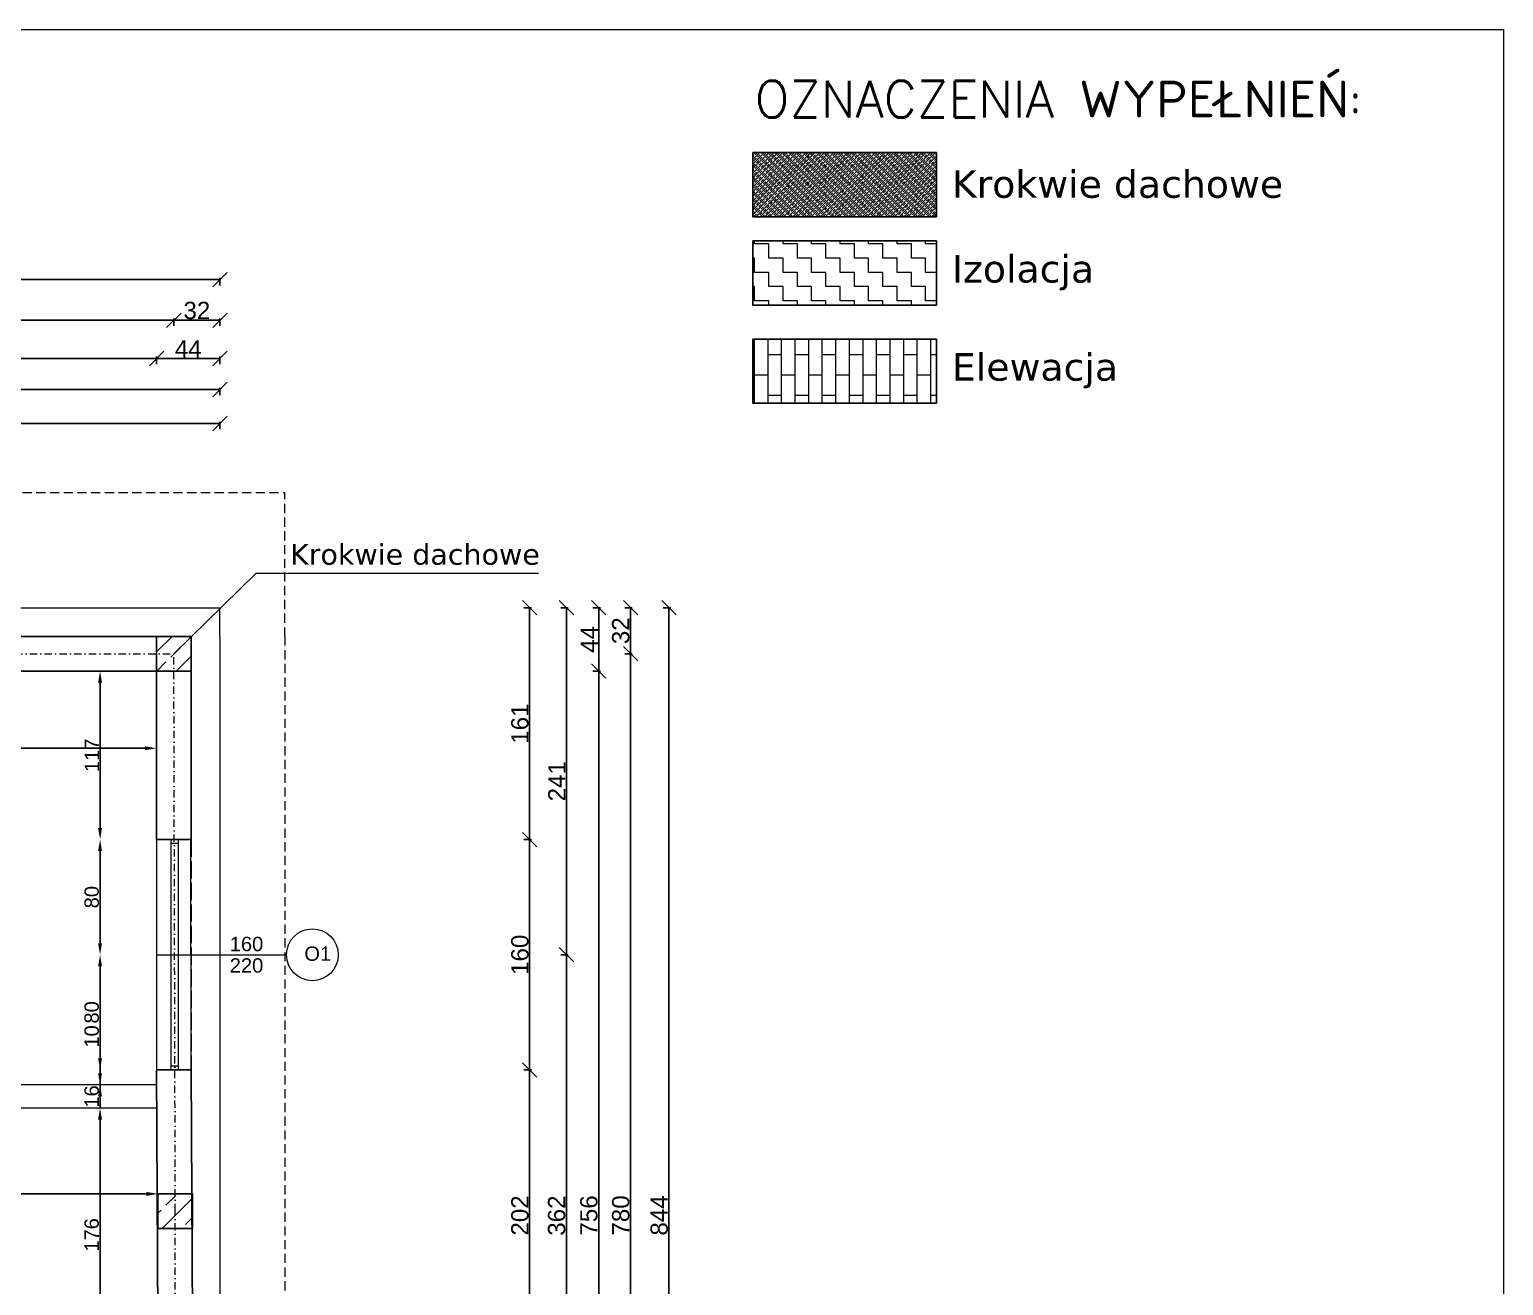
# Model space of a CAD drawing. Header units: millimetres. Extents: x -608 to 2171, y -318 to 1426.
# Drawn here: x 1148 to 2171, y 554 to 1426 of the extents above; entities that cross this region are included whole.
import ezdxf

# ---------------------------------------------------------------- set-up
doc = ezdxf.new("R2010")
doc.units = ezdxf.units.MM
for name, pattern in [('ACAD_ISO02W100', [15, 12, -3]), ('DASHED2', [9.525, 6.35, -3.175]), ('KRESKAKROPKAX2', [50.8, 25.4, -12.7, 0, -12.7])]:
    doc.linetypes.add(name, pattern=pattern)
for name, color, linetype, lineweight in [('00 - OPIS', 72, 'Continuous', 9), ('3f - hatch_ściany', 7, 'Continuous', 5), ('osie', 7, 'KRESKAKROPKAX2', 13), ('sciany', 7, 'Continuous', 18), ('stolarka', 255, 'Continuous', 13), ('Wewnetrzne', 7, 'Continuous', 13), ('wymiary', 201, 'Continuous', 13)]:
    doc.layers.add(name, color=color, linetype=linetype, lineweight=lineweight)
for name, color, linetype in [('Izolacja', 7, 'Continuous'), ('opis', 8, 'Continuous'), ('Tabelka', 7, 'Continuous')]:
    doc.layers.add(name, color=color, linetype=linetype)
doc.styles.add('Budownictwo_detal', font='simplex.shx', dxfattribs={"height": 2})
doc.styles.get("Standard").update_dxf_attribs({"font": 'arial.ttf'})
doc.styles.add('style1', font='simplex.shx')
doc.dimstyles.new('ISO-25', dxfattribs={"dimtxt": 10, "dimasz": 8, "dimexe": 1.25, "dimexo": 0.625, "dimtad": 1, "dimdec": 0, "dimtxsty": 'Standard', "dimcen": 2.5, "dimadec": 0, "dimazin": 0, "dimtfac": 1, "dimtdec": 0, "dimtmove": 0, "dimatfit": 3, "dimfxl": 1, "dimarcsym": 0})
doc.dimstyles.new('wymiarowanie', dxfattribs={"dimtxt": 12, "dimasz": 10, "dimexe": 1.25, "dimexo": 0.625, "dimtad": 1, "dimdec": 0, "dimtxsty": 'Standard', "dimblk": 'OBLIQUE', "dimblk1": 'ARCHTICK', "dimblk2": 'OBLIQUE', "dimcen": 2.5, "dimadec": 0, "dimazin": 0, "dimtfac": 1, "dimtdec": 0, "dimtmove": 0, "dimatfit": 3, "dimldrblk": 'OBLIQUE', "dimfxl": 4, "dimfxlon": 1, "dimarcsym": 0})

# ---------------------------------------------------------------- blocks, each defined once
blk = doc.blocks.new('_Oblique')
at = {"color": 0, "linetype": 'ByBlock', "lineweight": -2}
blk.add_line((-0.5, -0.5), (0.5, 0.5), dxfattribs=at)
blk = doc.blocks.new('*D42')
at = {"layer": 'Defpoints', "color": 0, "transparency": 16777216}
for p in [(1280.1, 1024.4), (1591.8, 1024.4), (1280.1, 180.4)]:
    blk.add_point(p, dxfattribs=at)
at = {"layer": 'wymiary', "color": 0, "lineweight": -2, "transparency": 16777216}
for p, q in [((1587.8, 1024.4), (1593.1, 1024.4)), ((1591.8, 180.4), (1591.8, 1024.4)), ((1587.8, 180.4), (1593.1, 180.4))]:
    blk.add_line(p, q, dxfattribs=at)
at = {"layer": 'wymiary', "color": 0, "lineweight": -2, "transparency": 16777216, "xscale": 10, "yscale": 10, "zscale": 10}
for p, rotation in [((1591.8, 1024.4), 90), ((1591.8, 180.4), 270)]:
    blk.add_blockref('_Oblique', p, dxfattribs=dict(at, rotation=rotation))
at = {"layer": 'wymiary', "color": 0, "lineweight": 13, "transparency": 16777216, "insert": (1585.1, 602.4), "char_height": 12, "attachment_point": 5, "rotation": 90}
blk.add_mtext('844', dxfattribs=at)
blk = doc.blocks.new('_ArchTick')
at = {"color": 0, "linetype": 'ByBlock', "const_width": 0.15}
blk.add_lwpolyline([(-0.5, -0.5), (0.5, 0.5)], dxfattribs=at)
blk = doc.blocks.new('*D44')
at = {"layer": 'Defpoints', "color": 0, "transparency": 16777216}
for p in [(1248.1, 992.4), (1565.2, 992.4), (1249.1, 212.4)]:
    blk.add_point(p, dxfattribs=at)
at = {"layer": 'wymiary', "color": 0, "lineweight": -2, "transparency": 16777216}
for p, q in [((1561.2, 992.4), (1566.4, 992.4)), ((1565.2, 212.4), (1565.2, 992.4)), ((1561.2, 212.4), (1566.4, 212.4))]:
    blk.add_line(p, q, dxfattribs=at)
at = {"layer": 'wymiary', "color": 0, "lineweight": -2, "transparency": 16777216, "xscale": 10, "yscale": 10, "zscale": 10}
for p, rotation in [((1565.2, 992.4), 90), ((1565.2, 212.4), 270)]:
    blk.add_blockref('_Oblique', p, dxfattribs=dict(at, rotation=rotation))
at = {"layer": 'wymiary', "color": 0, "lineweight": 13, "transparency": 16777216, "insert": (1558.4, 602.4), "char_height": 12, "attachment_point": 5, "rotation": 90}
blk.add_mtext('780', dxfattribs=at)
blk = doc.blocks.new('*D45')
at = {"layer": 'Defpoints', "color": 0, "transparency": 16777216}
for p in [(1248.1, 1024.4), (1565.2, 1024.4), (1248.1, 992.4)]:
    blk.add_point(p, dxfattribs=at)
at = {"layer": 'wymiary', "color": 0, "lineweight": -2, "transparency": 16777216}
for p, q in [((1561.2, 1024.4), (1566.4, 1024.4)), ((1565.2, 992.4), (1565.2, 1024.4)), ((1561.2, 992.4), (1566.4, 992.4))]:
    blk.add_line(p, q, dxfattribs=at)
at = {"layer": 'wymiary', "color": 0, "lineweight": -2, "transparency": 16777216, "xscale": 10, "yscale": 10, "zscale": 10}
for p, rotation in [((1565.2, 1024.4), 90), ((1565.2, 992.4), 270)]:
    blk.add_blockref('_Oblique', p, dxfattribs=dict(at, rotation=rotation))
at = {"layer": 'wymiary', "color": 0, "lineweight": 13, "transparency": 16777216, "insert": (1558.4, 1008.4), "char_height": 12, "attachment_point": 5, "rotation": 90}
blk.add_mtext('32', dxfattribs=at)
blk = doc.blocks.new('*D47')
at = {"layer": 'Defpoints', "color": 0, "transparency": 16777216}
for p in [(1236.1, 980.4), (1543.1, 980.4), (1237.1, 224.4)]:
    blk.add_point(p, dxfattribs=at)
at = {"layer": 'wymiary', "color": 0, "lineweight": -2, "transparency": 16777216}
for p, q in [((1539.1, 980.4), (1544.3, 980.4)), ((1543.1, 224.4), (1543.1, 980.4)), ((1539.1, 224.4), (1544.3, 224.4))]:
    blk.add_line(p, q, dxfattribs=at)
at = {"layer": 'wymiary', "color": 0, "lineweight": -2, "transparency": 16777216, "xscale": 10, "yscale": 10, "zscale": 10}
for p, rotation in [((1543.1, 980.4), 90), ((1543.1, 224.4), 270)]:
    blk.add_blockref('_Oblique', p, dxfattribs=dict(at, rotation=rotation))
at = {"layer": 'wymiary', "color": 0, "lineweight": 13, "transparency": 16777216, "insert": (1536.3, 602.4), "char_height": 12, "attachment_point": 5, "rotation": 90}
blk.add_mtext('756', dxfattribs=at)
blk = doc.blocks.new('*D48')
at = {"layer": 'Defpoints', "color": 0, "transparency": 16777216}
for p in [(1236.1, 1024.4), (1543.1, 1024.4), (1236.1, 980.4)]:
    blk.add_point(p, dxfattribs=at)
at = {"layer": 'wymiary', "color": 0, "lineweight": -2, "transparency": 16777216}
for p, q in [((1539.1, 1024.4), (1544.3, 1024.4)), ((1543.1, 980.4), (1543.1, 1024.4)), ((1539.1, 980.4), (1544.3, 980.4))]:
    blk.add_line(p, q, dxfattribs=at)
at = {"layer": 'wymiary', "color": 0, "lineweight": -2, "transparency": 16777216, "xscale": 10, "yscale": 10, "zscale": 10}
for p, rotation in [((1543.1, 1024.4), 90), ((1543.1, 980.4), 270)]:
    blk.add_blockref('_Oblique', p, dxfattribs=dict(at, rotation=rotation))
at = {"layer": 'wymiary', "color": 0, "lineweight": 13, "transparency": 16777216, "insert": (1536.5, 1002.4), "char_height": 12, "attachment_point": 5, "rotation": 90}
blk.add_mtext('44', dxfattribs=at)
blk = doc.blocks.new('*D49')
at = {"layer": 'Defpoints', "color": 0, "transparency": 16777216}
for p in [(1236.1, 1024.4), (1520.7, 1024.4), (1236.1, 783.4)]:
    blk.add_point(p, dxfattribs=at)
at = {"layer": 'wymiary', "color": 0, "lineweight": -2, "transparency": 16777216}
for p, q in [((1516.7, 1024.4), (1521.9, 1024.4)), ((1520.7, 783.4), (1520.7, 1024.4)), ((1516.7, 783.4), (1521.9, 783.4))]:
    blk.add_line(p, q, dxfattribs=at)
at = {"layer": 'wymiary', "color": 0, "lineweight": -2, "transparency": 16777216, "xscale": 10, "yscale": 10, "zscale": 10}
for p, rotation in [((1520.7, 1024.4), 90), ((1520.7, 783.4), 270)]:
    blk.add_blockref('_Oblique', p, dxfattribs=dict(at, rotation=rotation))
at = {"layer": 'wymiary', "color": 0, "lineweight": 13, "transparency": 16777216, "insert": (1514, 903.9), "char_height": 12, "attachment_point": 5, "rotation": 90}
blk.add_mtext('241', dxfattribs=at)
blk = doc.blocks.new('*D50')
at = {"layer": 'Defpoints', "color": 0, "transparency": 16777216}
for p in [(1236.1, 783.4), (1236.1, 421.1), (1520.7, 421.1)]:
    blk.add_point(p, dxfattribs=at)
at = {"layer": 'wymiary', "color": 0, "lineweight": -2, "transparency": 16777216}
for p, q in [((1516.7, 783.4), (1521.9, 783.4)), ((1520.7, 783.4), (1520.7, 421.1)), ((1516.7, 421.1), (1521.9, 421.1))]:
    blk.add_line(p, q, dxfattribs=at)
at = {"layer": 'wymiary', "color": 0, "lineweight": -2, "transparency": 16777216, "xscale": 10, "yscale": 10, "zscale": 10}
for p, rotation in [((1520.7, 783.4), 90), ((1520.7, 421.1), 270)]:
    blk.add_blockref('_Oblique', p, dxfattribs=dict(at, rotation=rotation))
at = {"layer": 'wymiary', "color": 0, "lineweight": 13, "transparency": 16777216, "insert": (1513.9, 602.3), "char_height": 12, "attachment_point": 5, "rotation": 90}
blk.add_mtext('362', dxfattribs=at)
blk = doc.blocks.new('*D55')
at = {"layer": 'Defpoints', "color": 0, "transparency": 16777216}
for p in [(1260.1, 703.4), (1495.1, 703.4), (1261.1, 501.4)]:
    blk.add_point(p, dxfattribs=at)
at = {"layer": 'wymiary', "color": 0, "lineweight": -2, "transparency": 16777216}
for p, q in [((1491.1, 703.4), (1496.4, 703.4)), ((1495.1, 501.4), (1495.1, 703.4)), ((1491.1, 501.4), (1496.4, 501.4))]:
    blk.add_line(p, q, dxfattribs=at)
at = {"layer": 'wymiary', "color": 0, "lineweight": -2, "transparency": 16777216, "xscale": 10, "yscale": 10, "zscale": 10}
for p, rotation in [((1495.1, 703.4), 90), ((1495.1, 501.4), 270)]:
    blk.add_blockref('_Oblique', p, dxfattribs=dict(at, rotation=rotation))
at = {"layer": 'wymiary', "color": 0, "lineweight": 13, "transparency": 16777216, "insert": (1488.4, 602.4), "char_height": 12, "attachment_point": 5, "rotation": 90}
blk.add_mtext('202', dxfattribs=at)
blk = doc.blocks.new('*D56')
at = {"layer": 'Defpoints', "color": 0, "transparency": 16777216}
for p in [(1260.1, 863.4), (1495.1, 863.4), (1260.1, 703.4)]:
    blk.add_point(p, dxfattribs=at)
at = {"layer": 'wymiary', "color": 0, "lineweight": -2, "transparency": 16777216}
for p, q in [((1491.1, 863.4), (1496.4, 863.4)), ((1495.1, 703.4), (1495.1, 863.4)), ((1491.1, 703.4), (1496.4, 703.4))]:
    blk.add_line(p, q, dxfattribs=at)
at = {"layer": 'wymiary', "color": 0, "lineweight": -2, "transparency": 16777216, "xscale": 10, "yscale": 10, "zscale": 10}
for p, rotation in [((1495.1, 863.4), 90), ((1495.1, 703.4), 270)]:
    blk.add_blockref('_Oblique', p, dxfattribs=dict(at, rotation=rotation))
at = {"layer": 'wymiary', "color": 0, "lineweight": 13, "transparency": 16777216, "insert": (1488.4, 783.4), "char_height": 12, "attachment_point": 5, "rotation": 90}
blk.add_mtext('160', dxfattribs=at)
blk = doc.blocks.new('*D57')
at = {"layer": 'Defpoints', "color": 0, "transparency": 16777216}
for p in [(1260, 1024.4), (1495.1, 1024.4), (1260, 863.4)]:
    blk.add_point(p, dxfattribs=at)
at = {"layer": 'wymiary', "color": 0, "lineweight": -2, "transparency": 16777216}
for p, q in [((1491.1, 1024.4), (1496.4, 1024.4)), ((1495.1, 863.4), (1495.1, 1024.4)), ((1491.1, 863.4), (1496.4, 863.4))]:
    blk.add_line(p, q, dxfattribs=at)
at = {"layer": 'wymiary', "color": 0, "lineweight": -2, "transparency": 16777216, "xscale": 10, "yscale": 10, "zscale": 10}
for p, rotation in [((1495.1, 1024.4), 90), ((1495.1, 863.4), 270)]:
    blk.add_blockref('_Oblique', p, dxfattribs=dict(at, rotation=rotation))
at = {"layer": 'wymiary', "color": 0, "lineweight": 13, "transparency": 16777216, "insert": (1488.4, 943.9), "char_height": 12, "attachment_point": 5, "rotation": 90}
blk.add_mtext('161', dxfattribs=at)
blk = doc.blocks.new('*D58')
at = {"layer": 'Defpoints', "color": 0, "transparency": 16777216}
for p in [(1280.1, 1252.2), (230.1, 1024.4), (1280.1, 1024.4)]:
    blk.add_point(p, dxfattribs=at)
at = {"layer": 'wymiary', "color": 0, "lineweight": -2, "transparency": 16777216}
for p, q in [((230.1, 1248.2), (230.1, 1253.5)), ((230.1, 1252.2), (1280.1, 1252.2)), ((1280.1, 1248.2), (1280.1, 1253.5))]:
    blk.add_line(p, q, dxfattribs=at)
at = {"layer": 'wymiary', "color": 0, "lineweight": -2, "transparency": 16777216, "xscale": 10, "yscale": 10, "zscale": 10, "rotation": 180}
blk.add_blockref('_Oblique', (230.1, 1252.2), dxfattribs=at)
at = {"layer": 'wymiary', "color": 0, "lineweight": -2, "transparency": 16777216, "xscale": 10, "yscale": 10, "zscale": 10}
blk.add_blockref('_Oblique', (1280.1, 1252.2), dxfattribs=at)
at = {"layer": 'wymiary', "color": 0, "lineweight": 13, "transparency": 16777216, "insert": (755.1, 1259), "char_height": 12, "attachment_point": 5}
blk.add_mtext('1050', dxfattribs=at)
blk = doc.blocks.new('*D60')
at = {"layer": 'Defpoints', "color": 0, "transparency": 16777216}
for p in [(1248.1, 1224), (262.1, 992.4), (1248.1, 992.4)]:
    blk.add_point(p, dxfattribs=at)
at = {"layer": 'wymiary', "color": 0, "lineweight": -2, "transparency": 16777216}
for p, q in [((262.1, 1220), (262.1, 1225.2)), ((262.1, 1224), (1248.1, 1224)), ((1248.1, 1220), (1248.1, 1225.2))]:
    blk.add_line(p, q, dxfattribs=at)
at = {"layer": 'wymiary', "color": 0, "lineweight": -2, "transparency": 16777216, "xscale": 10, "yscale": 10, "zscale": 10, "rotation": 180}
blk.add_blockref('_Oblique', (262.1, 1224), dxfattribs=at)
at = {"layer": 'wymiary', "color": 0, "lineweight": -2, "transparency": 16777216, "xscale": 10, "yscale": 10, "zscale": 10}
blk.add_blockref('_Oblique', (1248.1, 1224), dxfattribs=at)
at = {"layer": 'wymiary', "color": 0, "lineweight": 13, "transparency": 16777216, "insert": (755.1, 1230.7), "char_height": 12, "attachment_point": 5}
blk.add_mtext('986', dxfattribs=at)
blk = doc.blocks.new('*D61')
at = {"layer": 'Defpoints', "color": 0, "transparency": 16777216}
for p in [(1280.1, 1224), (1248.1, 992.4), (1280.1, 992.4)]:
    blk.add_point(p, dxfattribs=at)
at = {"layer": 'wymiary', "color": 0, "lineweight": -2, "transparency": 16777216}
for p, q in [((1248.1, 1220), (1248.1, 1225.2)), ((1248.1, 1224), (1280.1, 1224)), ((1280.1, 1220), (1280.1, 1225.2))]:
    blk.add_line(p, q, dxfattribs=at)
at = {"layer": 'wymiary', "color": 0, "lineweight": -2, "transparency": 16777216, "xscale": 10, "yscale": 10, "zscale": 10, "rotation": 180}
blk.add_blockref('_Oblique', (1248.1, 1224), dxfattribs=at)
at = {"layer": 'wymiary', "color": 0, "lineweight": -2, "transparency": 16777216, "xscale": 10, "yscale": 10, "zscale": 10}
blk.add_blockref('_Oblique', (1280.1, 1224), dxfattribs=at)
at = {"layer": 'wymiary', "color": 0, "lineweight": 13, "transparency": 16777216, "insert": (1264.1, 1230.7), "char_height": 12, "attachment_point": 5}
blk.add_mtext('32', dxfattribs=at)
blk = doc.blocks.new('*D63')
at = {"layer": 'Defpoints', "color": 0, "transparency": 16777216}
for p in [(1236.1, 1197.4), (274.1, 980.4), (1236.1, 980.4)]:
    blk.add_point(p, dxfattribs=at)
at = {"layer": 'wymiary', "color": 0, "lineweight": -2, "transparency": 16777216}
for p, q in [((274.1, 1193.4), (274.1, 1198.7)), ((274.1, 1197.4), (1236.1, 1197.4)), ((1236.1, 1193.4), (1236.1, 1198.7))]:
    blk.add_line(p, q, dxfattribs=at)
at = {"layer": 'wymiary', "color": 0, "lineweight": -2, "transparency": 16777216, "xscale": 10, "yscale": 10, "zscale": 10, "rotation": 180}
blk.add_blockref('_Oblique', (274.1, 1197.4), dxfattribs=at)
at = {"layer": 'wymiary', "color": 0, "lineweight": -2, "transparency": 16777216, "xscale": 10, "yscale": 10, "zscale": 10}
blk.add_blockref('_Oblique', (1236.1, 1197.4), dxfattribs=at)
at = {"layer": 'wymiary', "color": 0, "lineweight": 13, "transparency": 16777216, "insert": (755.1, 1204.2), "char_height": 12, "attachment_point": 5}
blk.add_mtext('962', dxfattribs=at)
blk = doc.blocks.new('*D64')
at = {"layer": 'Defpoints', "color": 0, "transparency": 16777216}
for p in [(1280.1, 1197.4), (1236.1, 980.4), (1280.1, 980.4)]:
    blk.add_point(p, dxfattribs=at)
at = {"layer": 'wymiary', "color": 0, "lineweight": -2, "transparency": 16777216}
for p, q in [((1236.1, 1193.4), (1236.1, 1198.7)), ((1236.1, 1197.4), (1280.1, 1197.4)), ((1280.1, 1193.4), (1280.1, 1198.7))]:
    blk.add_line(p, q, dxfattribs=at)
at = {"layer": 'wymiary', "color": 0, "lineweight": -2, "transparency": 16777216, "xscale": 10, "yscale": 10, "zscale": 10, "rotation": 180}
blk.add_blockref('_Oblique', (1236.1, 1197.4), dxfattribs=at)
at = {"layer": 'wymiary', "color": 0, "lineweight": -2, "transparency": 16777216, "xscale": 10, "yscale": 10, "zscale": 10}
blk.add_blockref('_Oblique', (1280.1, 1197.4), dxfattribs=at)
at = {"layer": 'wymiary', "color": 0, "lineweight": 13, "transparency": 16777216, "insert": (1258.1, 1204.1), "char_height": 12, "attachment_point": 5}
blk.add_mtext('44', dxfattribs=at)
blk = doc.blocks.new('*D65')
at = {"layer": 'Defpoints', "color": 0, "transparency": 16777216}
for p in [(1280.1, 1175.9), (230.1, 1024.4), (1280.1, 1024.4)]:
    blk.add_point(p, dxfattribs=at)
at = {"layer": 'wymiary', "color": 0, "lineweight": -2, "transparency": 16777216}
for p, q in [((230.1, 1171.9), (230.1, 1177.1)), ((1280.1, 1171.9), (1280.1, 1177.1)), ((230.1, 1175.9), (1280.1, 1175.9))]:
    blk.add_line(p, q, dxfattribs=at)
at = {"layer": 'wymiary', "color": 0, "lineweight": -2, "transparency": 16777216, "xscale": 10, "yscale": 10, "zscale": 10, "rotation": 180}
blk.add_blockref('_Oblique', (230.1, 1175.9), dxfattribs=at)
at = {"layer": 'wymiary', "color": 0, "lineweight": -2, "transparency": 16777216, "xscale": 10, "yscale": 10, "zscale": 10}
blk.add_blockref('_Oblique', (1280.1, 1175.9), dxfattribs=at)
at = {"layer": 'wymiary', "color": 0, "lineweight": 13, "transparency": 16777216, "insert": (755.1, 1182.6), "char_height": 12, "attachment_point": 5}
blk.add_mtext('1050', dxfattribs=at)
blk = doc.blocks.new('*D66')
at = {"layer": 'Defpoints', "color": 0, "transparency": 16777216}
for p in [(1280.1, 1152.3), (230.1, 1024.4), (1280.1, 1024.4)]:
    blk.add_point(p, dxfattribs=at)
at = {"layer": 'wymiary', "color": 0, "lineweight": -2, "transparency": 16777216}
for p, q in [((230.1, 1148.3), (230.1, 1153.5)), ((230.1, 1152.3), (1280.1, 1152.3)), ((1280.1, 1148.3), (1280.1, 1153.5))]:
    blk.add_line(p, q, dxfattribs=at)
at = {"layer": 'wymiary', "color": 0, "lineweight": -2, "transparency": 16777216, "xscale": 10, "yscale": 10, "zscale": 10, "rotation": 180}
blk.add_blockref('_Oblique', (230.1, 1152.3), dxfattribs=at)
at = {"layer": 'wymiary', "color": 0, "lineweight": -2, "transparency": 16777216, "xscale": 10, "yscale": 10, "zscale": 10}
blk.add_blockref('_Oblique', (1280.1, 1152.3), dxfattribs=at)
at = {"layer": 'wymiary', "color": 0, "lineweight": 13, "transparency": 16777216, "insert": (755.1, 1159), "char_height": 12, "attachment_point": 5}
blk.add_mtext('1050', dxfattribs=at)
blk = doc.blocks.new('*D71')
at = {"layer": 'Defpoints', "color": 0, "transparency": 16777216}
for p in [(757.1, 926.8), (1236.1, 926.8), (1236.1, 926.8)]:
    blk.add_point(p, dxfattribs=at)
at = {"layer": 'wymiary', "color": 0, "lineweight": -2, "transparency": 16777216}
blk.add_line((765.1, 926.8), (1228.1, 926.8), dxfattribs=at)
at = {"layer": 'wymiary', "color": 0, "transparency": 16777216}
for points in [[(765.1, 928.1), (765.1, 925.5), (757.1, 926.8)], [(1228.1, 928.1), (1228.1, 925.5), (1236.1, 926.8)]]:
    blk.add_solid(points, dxfattribs=at)
at = {"layer": 'wymiary', "color": 0, "lineweight": 13, "transparency": 16777216, "insert": (996.6, 932.5), "char_height": 10, "attachment_point": 5}
blk.add_mtext('479', dxfattribs=at)
blk = doc.blocks.new('*D89')
at = {"layer": 'Defpoints', "color": 0, "transparency": 16777216}
for p in [(1196.9, 677), (1237.1, 677), (1237.1, 500.9)]:
    blk.add_point(p, dxfattribs=at)
at = {"layer": 'wymiary', "color": 0, "lineweight": -2, "transparency": 16777216}
blk.add_line((1196.9, 508.9), (1196.9, 669), dxfattribs=at)
at = {"layer": 'wymiary', "color": 0, "transparency": 16777216}
for points in [[(1195.5, 669), (1198.2, 669), (1196.9, 677)], [(1195.5, 508.9), (1198.2, 508.9), (1196.9, 500.9)]]:
    blk.add_solid(points, dxfattribs=at)
at = {"layer": 'wymiary', "color": 0, "lineweight": 13, "transparency": 16777216, "insert": (1191.1, 588.9), "char_height": 10, "attachment_point": 5, "rotation": 90}
blk.add_mtext('176', dxfattribs=at)
blk = doc.blocks.new('*D90')
at = {"layer": 'Defpoints', "color": 0, "transparency": 16777216}
for p in [(1196.9, 693), (1196.9, 693), (1196.9, 677)]:
    blk.add_point(p, dxfattribs=at)
at = {"layer": 'wymiary', "color": 0, "lineweight": -2, "transparency": 16777216}
for p, q in [((1196.9, 701), (1196.9, 709)), ((1196.9, 677), (1196.9, 693)), ((1196.9, 669), (1196.9, 661))]:
    blk.add_line(p, q, dxfattribs=at)
at = {"layer": 'wymiary', "color": 0, "transparency": 16777216}
for points in [[(1195.5, 701), (1198.2, 701), (1196.9, 693)], [(1195.5, 669), (1198.2, 669), (1196.9, 677)]]:
    blk.add_solid(points, dxfattribs=at)
at = {"layer": 'wymiary', "color": 0, "lineweight": 13, "transparency": 16777216, "insert": (1191.1, 685), "char_height": 10, "attachment_point": 5, "rotation": 90}
blk.add_mtext('16', dxfattribs=at)
blk = doc.blocks.new('*D91')
at = {"layer": 'Defpoints', "color": 0, "transparency": 16777216}
for p in [(1196.9, 703.4), (1236.1, 703.4), (1236.2, 693)]:
    blk.add_point(p, dxfattribs=at)
at = {"layer": 'wymiary', "color": 0, "lineweight": -2, "transparency": 16777216}
for p, q in [((1196.9, 711.4), (1196.9, 734)), ((1196.9, 693), (1196.9, 703.4)), ((1196.9, 685), (1196.9, 677))]:
    blk.add_line(p, q, dxfattribs=at)
at = {"layer": 'wymiary', "color": 0, "transparency": 16777216}
for points in [[(1195.5, 711.4), (1198.2, 711.4), (1196.9, 703.4)], [(1195.5, 685), (1198.2, 685), (1196.9, 693)]]:
    blk.add_solid(points, dxfattribs=at)
at = {"layer": 'wymiary', "color": 0, "lineweight": 13, "transparency": 16777216, "insert": (1191.1, 726.7), "char_height": 10, "attachment_point": 5, "rotation": 90}
blk.add_mtext('10', dxfattribs=at)
blk = doc.blocks.new('*D92')
at = {"layer": 'Defpoints', "color": 0, "transparency": 16777216}
for p in [(1196.9, 783.4), (1236.1, 783.4), (1236.1, 703.4)]:
    blk.add_point(p, dxfattribs=at)
at = {"layer": 'wymiary', "color": 0, "lineweight": -2, "transparency": 16777216}
blk.add_line((1196.9, 711.4), (1196.9, 775.4), dxfattribs=at)
at = {"layer": 'wymiary', "color": 0, "transparency": 16777216}
for points in [[(1195.5, 775.4), (1198.2, 775.4), (1196.9, 783.4)], [(1195.5, 711.4), (1198.2, 711.4), (1196.9, 703.4)]]:
    blk.add_solid(points, dxfattribs=at)
at = {"layer": 'wymiary', "color": 0, "lineweight": 13, "transparency": 16777216, "insert": (1191.1, 743.4), "char_height": 10, "attachment_point": 5, "rotation": 90}
blk.add_mtext('80', dxfattribs=at)
blk = doc.blocks.new('*D93')
at = {"layer": 'Defpoints', "color": 0, "transparency": 16777216}
for p in [(1196.9, 863.4), (1236.1, 863.4), (1236.1, 783.4)]:
    blk.add_point(p, dxfattribs=at)
at = {"layer": 'wymiary', "color": 0, "lineweight": -2, "transparency": 16777216}
blk.add_line((1196.9, 791.4), (1196.9, 855.4), dxfattribs=at)
at = {"layer": 'wymiary', "color": 0, "transparency": 16777216}
for points in [[(1195.5, 855.4), (1198.2, 855.4), (1196.9, 863.4)], [(1195.5, 791.4), (1198.2, 791.4), (1196.9, 783.4)]]:
    blk.add_solid(points, dxfattribs=at)
at = {"layer": 'wymiary', "color": 0, "lineweight": 13, "transparency": 16777216, "insert": (1191.1, 823.4), "char_height": 10, "attachment_point": 5, "rotation": 90}
blk.add_mtext('80', dxfattribs=at)
blk = doc.blocks.new('*D94')
at = {"layer": 'Defpoints', "color": 0, "transparency": 16777216}
for p in [(1196.9, 980.4), (1236.1, 980.4), (1236.1, 863.4)]:
    blk.add_point(p, dxfattribs=at)
at = {"layer": 'wymiary', "color": 0, "lineweight": -2, "transparency": 16777216}
blk.add_line((1196.9, 871.4), (1196.9, 972.4), dxfattribs=at)
at = {"layer": 'wymiary', "color": 0, "transparency": 16777216}
for points in [[(1195.5, 972.4), (1198.2, 972.4), (1196.9, 980.4)], [(1195.5, 871.4), (1198.2, 871.4), (1196.9, 863.4)]]:
    blk.add_solid(points, dxfattribs=at)
at = {"layer": 'wymiary', "color": 0, "lineweight": 13, "transparency": 16777216, "insert": (1191.2, 921.9), "char_height": 10, "attachment_point": 5, "rotation": 90}
blk.add_mtext('117', dxfattribs=at)
blk = doc.blocks.new('*D109')
at = {"layer": 'Defpoints', "color": 0, "transparency": 16777216}
for p in [(939.1, 617.4), (1237.1, 617.4), (1237.1, 617.4)]:
    blk.add_point(p, dxfattribs=at)
at = {"layer": 'wymiary', "color": 0, "lineweight": -2, "transparency": 16777216}
blk.add_line((947.1, 617.4), (1229.1, 617.4), dxfattribs=at)
at = {"layer": 'wymiary', "color": 0, "transparency": 16777216}
for points in [[(947.1, 618.7), (947.1, 616), (939.1, 617.4)], [(1229.1, 618.7), (1229.1, 616), (1237.1, 617.4)]]:
    blk.add_solid(points, dxfattribs=at)
at = {"layer": 'wymiary', "color": 0, "lineweight": 13, "transparency": 16777216, "insert": (1088.1, 623.1), "char_height": 10, "attachment_point": 5}
blk.add_mtext('298', dxfattribs=at)

msp = doc.modelspace()

# ---------------------------------------------------------------- hatches: boundary and pattern name
at = {"layer": 'sciany', "lineweight": 18}
h = msp.add_hatch(dxfattribs=at)
h.set_pattern_fill('ANSI33', color=256, scale=3)
h.paths.add_polyline_path([(274.1, 617.4), (250.1, 617.4), (250.1, 593.4), (274.1, 593.4)])
h.paths.add_polyline_path([(274.1, 992.4), (262.1, 992.4), (262.1, 980.4), (274.1, 980.4)], flags=17)
h.paths.add_polyline_path([(274.1, 1004.4), (250.1, 1004.4), (250.1, 980.4), (262.1, 980.4), (262.1, 992.4), (274.1, 992.4)])
h.paths.add_polyline_path([(1260.1, 1004.4), (1236.1, 1004.4), (1236.1, 992.4), (1248.1, 992.4), (1248.1, 980.4), (1260.1, 980.4)])
h.paths.add_polyline_path([(1248.1, 992.4), (1236.1, 992.4), (1236.1, 980.4), (1248.1, 980.4)], flags=17)
h.paths.add_polyline_path([(1249.1, 617.4), (1237.1, 617.4), (1237.1, 593.4), (1249.1, 593.4), (1249.1, 605.4)])
h.paths.add_polyline_path([(1260.5, 617.4), (1249.1, 617.4), (1249.1, 605.4), (1249.1, 593.4), (1260.6, 593.4)])
at = {"layer": 'Wewnetrzne', "lineweight": 18}
h = msp.add_hatch(dxfattribs=at)
h.set_pattern_fill('JIS_STN_1E', color=256, scale=2.270156)
h.set_pattern_definition([(45, (25.704, 266.574), (-1.6052427, 1.6052427), []), (45, (27.3044, 266.574), (-1.6052427, 1.6052427), [2.270156, -1.135078])])
h.paths.add_polyline_path([(1650.2, 1340.4), (1650.2, 1295.8), (1777.7, 1295.8), (1777.7, 1340.4)])
h = msp.add_hatch(dxfattribs=at)
h.set_pattern_fill('ZIGZAG', color=256, scale=3.116215, angle=90)
h.set_pattern_definition([(90, (-644.058, 109.515), (-9.893984, 9.893984), [9.893984, -9.893984]), (180, (-644.058, 119.409), (-9.893984, -9.893984), [9.893984, -9.893984])])
h.paths.add_polyline_path([(1777.7, 1279), (1650.2, 1279), (1650.2, 1234.4), (1777.7, 1234.4)])
h = msp.add_hatch(dxfattribs=at)
h.set_pattern_fill('AR-BRSTD', color=256, scale=0.139083, angle=90)
h.set_pattern_definition([(90, (77.783, 366.14), (-9.42176, 6e-16), []), (180, (77.783, 366.14), (-9.42176, -14.13087), [9.42176, -9.42176])])
h.paths.add_polyline_path([(1777.7, 1210.9), (1650.2, 1210.9), (1650.2, 1166.3), (1777.7, 1166.3)])

# ---------------------------------------------------------------- linework, layer by layer
at = {"layer": '3f - hatch_ściany', "lineweight": 25, "ltscale": 10}
for p, q in [((1650.2, 1295.8), (1650.2, 1340.4)), ((1650.2, 1340.4), (1777.7, 1340.4)), ((1777.7, 1295.8), (1777.7, 1340.4)), ((1650.2, 1234.4), (1650.2, 1279)), ((1650.2, 1279), (1777.7, 1279)), ((1777.7, 1234.4), (1777.7, 1279)), ((1650.2, 1166.3), (1650.2, 1210.9)), ((1650.2, 1210.9), (1777.7, 1210.9)), ((1777.7, 1166.3), (1777.7, 1210.9))]:
    msp.add_line(p, q, dxfattribs=at)
at = {"layer": '3f - hatch_ściany', "lineweight": 25}
for points in [[(1777.7, 1295.8), (1650.2, 1295.8)], [(1777.7, 1234.4), (1650.2, 1234.4)], [(1777.7, 1166.3), (1650.2, 1166.3)]]:
    msp.add_lwpolyline(points, close=True, dxfattribs=at)
at = {"layer": 'Izolacja', "lineweight": 13}
for p, q in [((250.1, 1024.4), (1280.1, 1024.4)), ((1280.1, 1004.4), (1280.1, 1024.4)), ((1280.1, 1004.4), (1280.1, 180.4))]:
    msp.add_line(p, q, dxfattribs=at)
at = {"layer": 'osie', "linetype": 'KRESKAKROPKAX2', "lineweight": 13, "ltscale": 0.2}
for p in [(1107.1, 992.4), (1249.1, 605.4)]:
    msp.add_line(p, (1248.1, 992.4), dxfattribs=at)
at = {"layer": 'osie', "lineweight": 13, "ltscale": 0.2}
msp.add_line((1249.1, 212.4), (1249.1, 605.4), dxfattribs=at)
at = {"layer": 'sciany', "lineweight": 25}
for p, q in [((1236.1, 863.4), (1236.1, 980.4)), ((1260.1, 980.4), (1260.1, 863.4)), ((1260.1, 863.4), (1236.1, 863.4)), ((1236.1, 703.4), (1260.1, 703.4)), ((1237.1, 501.4), (1236.1, 703.4)), ((1260.1, 703.4), (1261.1, 501.4))]:
    msp.add_line(p, q, dxfattribs=at)
at = {"layer": 'sciany', "linetype": 'ACAD_ISO02W100', "lineweight": 13}
for p, q in [((1236.1, 863.4), (1236.1, 703.4)), ((1260.1, 863.4), (1260.1, 703.4))]:
    msp.add_line(p, q, dxfattribs=at)
at = {"layer": 'sciany', "lineweight": 13}
msp.add_line((1236.2, 677), (1236.2, 693), dxfattribs=at)
at = {"layer": 'sciany', "lineweight": 25}
for points in [[(274.1, 1004.4), (1236.1, 1004.4)], [(274.1, 980.4), (1236.1, 980.4)]]:
    msp.add_lwpolyline(points, dxfattribs=at)
for points in [[(1236.1, 1004.4), (1236.1, 980.4), (1260.1, 980.4), (1260.1, 1004.4)], [(1237.1, 617.4), (1237.1, 593.4), (1261.1, 593.4), (1261.1, 617.4)]]:
    msp.add_lwpolyline(points, close=True, dxfattribs=at)
at = {"layer": 'stolarka', "lineweight": 13}
for p, q in [((1236.1, 863.9), (1236.1, 703.4)), ((1246.1, 863.4), (1246.1, 703.4)), ((1246.1, 860.9), (1251.1, 860.9)), ((1251.1, 863.4), (1251.1, 703.4)), ((1260.1, 703.4), (1260, 863.4)), ((1246.1, 706.4), (1251.1, 706.4))]:
    msp.add_line(p, q, dxfattribs=at)
at = {"layer": 'Tabelka', "lineweight": 13}
msp.add_line((1465.3, 1048.3), (1501.2, 1048.3), dxfattribs=at)
msp.add_lwpolyline([(2171.3, 1425.9), (2171.3, -318.4), (-607, -318.4), (-607, 1425.9)], close=True, dxfattribs=at)
at = {"layer": 'Wewnetrzne', "linetype": 'DASHED2', "lineweight": 13}
for p, q in [((200.1, 1104.4), (1325.1, 1104.4)), ((1325.1, 1004.4), (1325.1, 1104.4)), ((1325.1, 1004.4), (1325.1, 100.4))]:
    msp.add_line(p, q, dxfattribs=at)
at = {"layer": 'Wewnetrzne', "lineweight": 13}
for p, q in [((1248.1, 992.4), (1305.3, 1048.3)), ((1305.3, 1048.3), (1465.3, 1048.3)), ((1236.2, 693), (939.1, 693)), ((1236.2, 677), (939.1, 677))]:
    msp.add_line(p, q, dxfattribs=at)
at = {"layer": 'wymiary', "lineweight": 13}
msp.add_line((1236.1, 783.4), (1326.1, 783.4), dxfattribs=at)
msp.add_circle((1344.3, 783.4), 18, dxfattribs=at)

# ---------------------------------------------------------------- texts
at = {"layer": '00 - OPIS', "lineweight": 13, "insert": (1651.4, 1390.3), "char_height": 25.51, "attachment_point": 1, "style": 'Budownictwo_detal'}
msp.add_mtext_dynamic_manual_height_columns('\\pxql;OZNACZENIA WYPEŁNIEŃ:', width=491.758, gutter_width=19.1, heights=[0], dxfattribs=at)
at = {"layer": 'opis', "lineweight": 13, "ltscale": 10, "attachment_point": 4, "style": 'style1'}
for s, width, gutter_width, insert, char_height in [('{\\fVerdana|b0|i0|c238|p34;Krokwie dachowe}', 352.583, 127.5, (1788.3, 1318.4), 19.132), ('{\\fVerdana|b0|i0|c238|p34;Izolacja}', 352.583, 127.5, (1788.3, 1257), 19.132), ('{\\fVerdana|b0|i0|c238|p34;Elewacja}', 352.583, 127.5, (1788.3, 1188.9), 19.132), ('{\\fVerdana|b0|i0|c238|p34;Krokwie dachowe}', 265.89, 96.2, (1328.8, 1061.3), 14.428)]:
    msp.add_mtext_dynamic_manual_height_columns(s, width=width, gutter_width=gutter_width, heights=[0], dxfattribs=dict(at, insert=insert, char_height=char_height))
at = {"layer": 'wymiary', "lineweight": 13}
for s, p in [('160', (1286.9, 785.9)), ('O1', (1338.7, 779.2)), ('220', (1286.9, 771))]:
    msp.add_text(s, height=10, dxfattribs=at).set_placement(p)

# ---------------------------------------------------------------- dimensions: what is measured, and where the dimension line sits
for base, p1, p2, picture, middle in [((1280.1, 1252.2), (230.1, 1024.4), (1280.1, 1024.4), '*D58', (755.1, 1259)), ((1248.1, 1224), (262.1, 992.4), (1248.1, 992.4), '*D60', (755.1, 1230.7)), ((1280.1, 1224), (1248.1, 992.4), (1280.1, 992.4), '*D61', (1264.1, 1230.7)), ((1236.1, 1197.4), (274.1, 980.4), (1236.1, 980.4), '*D63', (755.1, 1204.2)), ((1280.1, 1197.4), (1236.1, 980.4), (1280.1, 980.4), '*D64', (1258.1, 1204.1)), ((1280.1, 1175.9), (230.1, 1024.4), (1280.1, 1024.4), '*D65', (755.1, 1182.6)), ((1280.1, 1152.3), (230.1, 1024.4), (1280.1, 1024.4), '*D66', (755.1, 1159))]:
    dim = msp.add_linear_dim(base=base, p1=p1, p2=p2, dimstyle='wymiarowanie', dxfattribs=at)
    dim.commit()
    dim.dimension.update_dxf_attribs({"geometry": picture, "text_midpoint": middle})
for base, p1, p2, picture, middle in [((1543.1, 1024.4), (1236.1, 980.4), (1236.1, 1024.4), '*D48', (1536.5, 1002.4)), ((1520.7, 1024.4), (1236.1, 783.4), (1236.1, 1024.4), '*D49', (1514, 903.9)), ((1565.2, 1024.4), (1248.1, 992.4), (1248.1, 1024.4), '*D45', (1558.4, 1008.4)), ((1495.1, 1024.4), (1260, 863.4), (1260, 1024.4), '*D57', (1488.4, 943.9)), ((1591.8, 1024.4), (1280.1, 180.4), (1280.1, 1024.4), '*D42', (1585.1, 602.4)), ((1565.2, 992.4), (1249.1, 212.4), (1248.1, 992.4), '*D44', (1558.4, 602.4)), ((1543.1, 980.4), (1237.1, 224.4), (1236.1, 980.4), '*D47', (1536.3, 602.4)), ((1495.1, 863.4), (1260.1, 703.4), (1260.1, 863.4), '*D56', (1488.4, 783.4)), ((1520.7, 421.1), (1236.1, 783.4), (1236.1, 421.1), '*D50', (1513.9, 602.3)), ((1495.1, 703.4), (1261.1, 501.4), (1260.1, 703.4), '*D55', (1488.4, 602.4))]:
    dim = msp.add_linear_dim(base=base, p1=p1, p2=p2, angle=90, dimstyle='wymiarowanie', dxfattribs=at)
    dim.commit()
    dim.dimension.update_dxf_attribs({"geometry": picture, "text_midpoint": middle})
for base, p1, p2, picture, middle in [((1196.9, 980.4), (1236.1, 863.4), (1236.1, 980.4), '*D94', (1191.2, 921.9)), ((1196.9, 863.4), (1236.1, 783.4), (1236.1, 863.4), '*D93', (1191.1, 823.4)), ((1196.9, 783.4), (1236.1, 703.4), (1236.1, 783.4), '*D92', (1191.1, 743.4)), ((1196.9, 703.4), (1236.2, 693), (1236.1, 703.4), '*D91', (1191.1, 726.7)), ((1196.9, 693), (1196.9, 677), (1196.9, 693), '*D90', (1191.1, 685)), ((1196.9, 677), (1237.1, 500.9), (1237.1, 677), '*D89', (1191.1, 588.9))]:
    dim = msp.add_linear_dim(base=base, p1=p1, p2=p2, angle=90, dimstyle='ISO-25', override={"dimse1": 1, "dimse2": 1}, dxfattribs=at)
    dim.commit()
    dim.dimension.update_dxf_attribs({"geometry": picture, "text_midpoint": middle})
for base, p1, p2, picture, middle in [((1236.1, 926.8), (757.1, 926.8), (1236.1, 926.8), '*D71', (996.6, 932.5)), ((1237.1, 617.4), (939.1, 617.4), (1237.1, 617.4), '*D109', (1088.1, 623.1))]:
    dim = msp.add_linear_dim(base=base, p1=p1, p2=p2, dimstyle='ISO-25', override={"dimse1": 1, "dimse2": 1}, dxfattribs=at)
    dim.commit()
    dim.dimension.update_dxf_attribs({"geometry": picture, "text_midpoint": middle})

doc.saveas('drawing.dxf')
